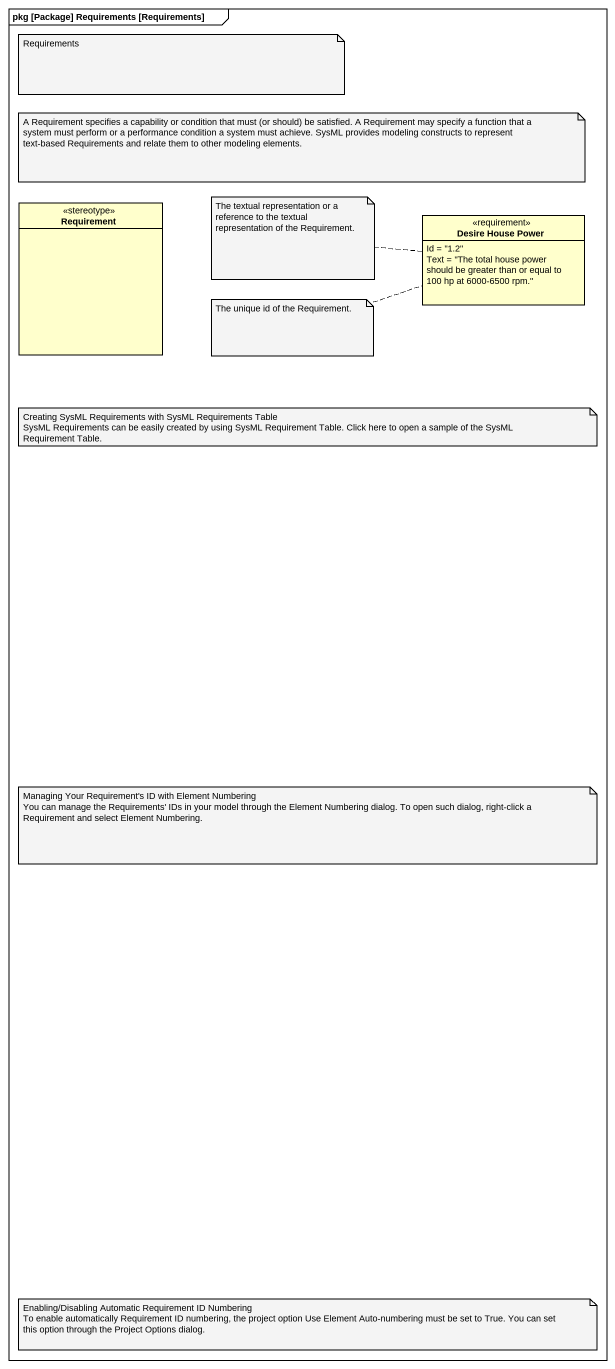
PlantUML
@startuml
mainframe pkg [Package] Requirements [Requirements]
hide circle
hide empty members
class Requirement <<stereotype>>
class "Desire House Power" as Desire_House_Power <<requirement>> {
  Id = "1.2"
  Text = "The total house power should be greater than or equal to 100 hp at 6000-6500 rpm."
}
note as N1
  Requirements
end note
note as N2
  A Requirement specifies a capability or condition that must (or should) be satisfied. A Requirement may specify a function that a system must perform or a performance condition a system must achieve. SysML provides modeling constructs to represent text-based Requirements and relate them to other modeling elements.
end note
note left of Desire_House_Power : The textual representation or a reference to the textual representation of the Requirement.
note left of Desire_House_Power : The unique id of the Requirement.
note as N5
  Creating SysML Requirements with SysML Requirements Table
  SysML Requirements can be easily created by using SysML Requirement Table. Click here to open a sample of the SysML Requirement Table.
end note
note as N6
  Managing Your Requirement's ID with Element Numbering
  You can manage the Requirements' IDs in your model through the Element Numbering dialog. To open such dialog, right-click a Requirement and select Element Numbering.
end note
note as N7
  Enabling/Disabling Automatic Requirement ID Numbering
  To enable automatically Requirement ID numbering, the project option Use Element Auto-numbering must be set to True. You can set this option through the Project Options dialog.
end note
@enduml
